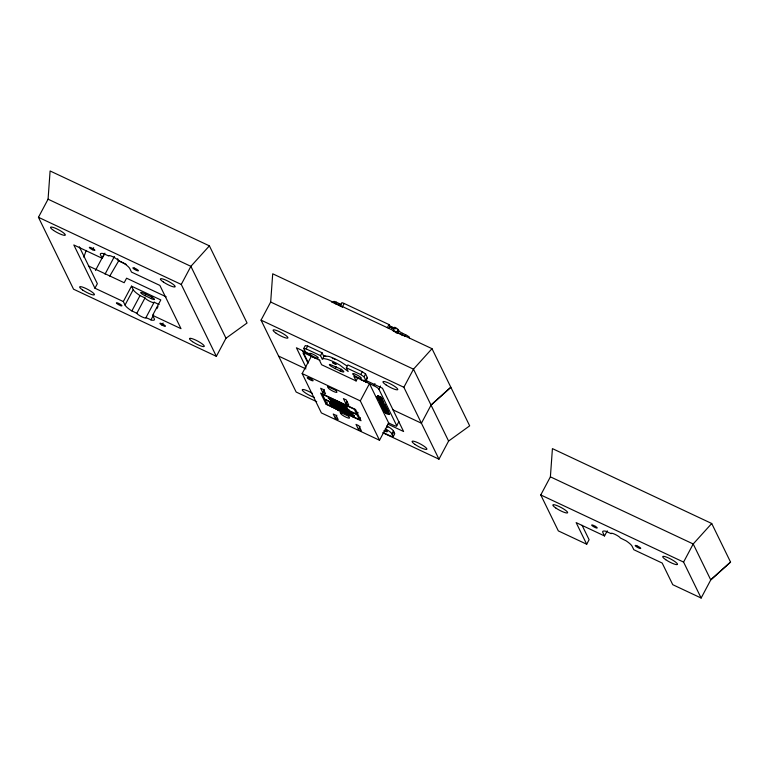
<?xml version="1.0" encoding="UTF-8"?>
<svg xmlns="http://www.w3.org/2000/svg" width="769" height="769" viewBox="0 0 769 769"><rect width="100%" height="100%" fill="white"/><g stroke="black" fill="none" stroke-linecap="round" stroke-linejoin="round"><path stroke-width="1.15" d="M332.621 403.898L332.179 404.465L332.621 403.86L331.237 403.1C330.487 404.725 333.938 404.667 330.93 403.667M379.963 400.995L378.733 400.313L383.558 403.004L382.106 401.678L379.54 400.918L379.915 400.293L382.856 401.649L382.366 400.889L378.069 398.967L381.28 401.139M382.702 406.801C381.213 404.398 386.086 409.694 386.615 407.983L384.952 406.243L384.961 407.464C386.999 405.436 380.434 404.792 382.77 404.734L382.058 404.369L381.751 404.946L382.472 405.311M48.072 199.2L50.1 170.968L209.399 245.859L247.06 323.009L225.99 338.235L216.358 356.335L73.545 289.192L38.45 217.3L48.072 199.2L190.885 266.334L225.99 338.235M316.713 401.687L296.152 392.027L261.056 320.135L270.678 302.025L272.707 273.793L432.005 348.684L469.667 425.843L448.596 441.06L438.964 459.17L382.702 432.716M582.066 525.294L589.102 539.713L586.699 544.231L558.323 530.889L540.77 494.948L550.393 476.838L552.421 448.615L711.719 523.497L730.55 562.081L710.758 579.932L701.136 598.032L672.75 584.69L662.196 563.062L633.819 549.72L632.099 546.221A16.707 3.163 28 0 0 626.197 540.895L620.323 537.973A5.22 0.99 28 0 0 615.027 534.359A5.22 0.99 28 0 0 611.163 533.667L605.482 531.158A16.707 3.163 28 0 0 602.809 532.446L604.521 535.955L607.25 530.821M390.277 327.296L390.46 326.546L391.69 327.056M337.802 405.446L337.61 404.456L334.775 403.389L337.802 405.446L335.226 404.158L335.649 403.725M339.59 403.735C336.553 402.11 340.763 405.974 342.388 405.638C342.224 404.994 337.716 402.533 340.725 403.389M83.811 257.173L86.157 250.483M322.836 358.402L324.114 355.845L329.151 356.489A14.726 2.788 28 0 1 341.273 362.189L346.598 365.717M92.549 249.733L93.645 247.685M95.471 270.438L104.305 253.828M123.319 301.554L131.499 286.164L160.798 299.939L152.608 315.328L154.329 318.837A16.707 3.163 28 0 1 151.647 320.125L145.966 317.607A5.22 0.99 28 0 1 142.102 316.924A5.22 0.99 28 0 1 136.815 313.31L130.932 310.388A16.707 3.163 28 0 1 125.03 305.062L123.319 301.554L94.933 288.212L73.824 244.965L102.2 258.307L104.93 253.174M94.933 288.212L97.346 283.694L79.322 246.762M105.045 274.149L114.427 256.49M125.03 305.062L133.21 289.673L131.499 286.164M131.855 310.974L140.035 295.584L139.112 294.998A16.707 3.163 28 0 1 133.21 289.673M144.937 295.642A4.172 0.788 28 0 1 140.708 292.749A4.172 0.788 28 0 1 143.803 293.306L150.205 296.315A4.172 0.788 28 0 1 154.444 299.208A4.172 0.788 28 0 1 151.349 298.651L144.937 295.642L145.899 293.825M136.815 313.31L144.995 297.92L140.035 295.584M151.349 298.651L152.31 296.844M145.966 317.607L154.146 302.217L159.106 304.553M150.926 319.942L153.656 314.809M156.924 308.657L158.02 306.61M216.358 356.335L181.263 284.443L190.885 266.334L209.399 245.859M162.019 325.076L163.105 323.028M315.069 358.094A9.882 1.865 28 0 1 305.12 351.26L303.736 348.472L305.264 345.598L307.677 346.021L322.048 352.779L323.855 356.48M308.033 363.295L303.303 353.615L304.418 351.529M303.736 348.472L306.149 348.895L307.677 346.021M335.342 303.87L336.255 302.15L339.35 303.601A4.287 0.807 28 0 0 340.984 304.226M379.521 440.252L360.305 400.889L369.476 383.644L388.691 423.008L379.521 440.252L321.384 412.915L302.169 373.561L311.339 356.316M338.427 305.331L339.35 303.601M340.331 305.649L341.705 303.063A3.364 0.634 28 0 1 344.185 303.486L389.008 324.566L389.931 326.441L394.67 328.671M344.185 303.495L342.349 306.946L334.179 303.101A4.999 0.942 28 0 0 333.611 302.842M361.036 379.703A6.585 1.25 28 0 0 365.861 380.54L367.409 377.675L365.592 373.965L362.276 371.687L347.905 364.929L346.377 367.803L348.184 371.514L339.744 365.064A14.726 2.788 28 0 0 327.623 359.363L323.605 358.508L322.326 359.354L320.519 355.653L322.048 352.779M342.032 370.024A4.893 0.923 28 0 0 338.773 368.188L329.843 364.41A4.999 0.942 28 0 0 330.843 366.179L335.111 368.562L336.13 366.65M322.692 392.421L320.663 388.258L323.538 389.604L325.566 393.776L322.692 392.421L324.258 389.47M335.111 368.562L340.225 370.985L341.244 369.062M331.718 399.207L331.968 400.909L328.334 398.044L328.642 397.477L333.188 399.899L332.881 400.476L331.41 399.784L331.718 399.207L333.188 399.899M328.517 398.419L328.642 397.477M326.152 404.331L320.663 393.084L355.538 409.483L361.026 420.72L326.152 404.331L327.171 402.408M329.978 399.111L330.286 398.534M331.824 404.292L331.516 404.869L330.074 404.186L329.641 402.11L334.063 404.6L333.4 404.504M330.526 400.236L330.833 399.659M330.632 401.322L330.516 402.264L330.632 401.322L332.102 402.014L331.554 400.88L331.795 402.581M330.074 404.186L329.641 402.11M332.881 400.476L333.006 399.524M331.074 403.975L331.237 403.1M338.004 403.744L334.082 401.908L333.65 399.832L337.504 401.639L337.447 402.994C328.526 399.351 345.742 406.839 334.948 401.399L335.246 400.832L337.658 401.966L337.447 402.994M332.987 401.553L333.237 403.264L332.987 401.553L331.554 400.88M332.112 404.254L332.419 403.687M332.948 406.397L331.487 405.705L331.179 406.282L335.726 408.704C336.303 406.215 336.832 411.675 340.1 410.761L339.667 408.685L335.101 406.551L334.371 405.052L334.678 404.484L338.523 406.292L338.466 407.647L336.236 406.599L339.023 408.397L339.61 407.57L343.089 409.473L342.907 408.464L339.494 407.061M331.362 406.647L331.487 405.705M332.641 406.964L332.4 405.263L334.64 406.34L334.948 405.763L333.525 404.629M337.293 402.696L335.063 401.639L335.246 400.832M335.351 402.245L335.659 401.668M335.005 403.379L334.88 404.321L335.005 403.379L333.535 402.687M334.39 407.07L334.082 407.647L333.833 405.936L334.39 407.07L338.802 409.185C338.35 410.992 333.064 406.042 338.235 409.214L338.543 408.637M337.504 401.639L337.351 402.533M335.101 406.551L334.678 404.484M335.966 406.051L336.274 405.474L338.687 406.609L338.379 407.186L335.966 406.051L344.743 411.367M335.918 407.176L335.611 407.753L335.745 406.839M336.082 406.292L336.274 405.474M337.831 403.408C349.789 406.753 334.659 400.255 339.61 403.254M335.851 407.762L335.726 408.704M336.38 406.888L336.534 406.022M336.245 408.945L336.553 408.368M338.523 406.292L338.379 407.186M335.226 404.158L338.475 405.984L339.119 406.08L336.159 404.052L339.004 405.484C340.225 404.071 333.833 401.879 335.668 403.437M339.59 404.657C346.098 407.128 339.139 407.897 339.59 404.657L343.512 406.503L343.935 408.579L343.205 407.08L337.899 404.369M338.773 405.407L339.754 405.003M342.224 407.349C344.06 407.022 338.889 407.512 340.148 405.417L342.388 406.465M338.86 408.06L339.158 407.483L336.678 406.32M338.379 409.521L338.687 408.945M340.398 406.195L340.09 406.772L340.148 405.417M340.1 410.761L339.667 408.685M346.04 407.532L342.589 405.032L342.714 404.09L347.079 406.147L346.954 407.089L345.492 406.397L346.04 407.532L345.8 405.821L347.261 406.513M335.274 418.192L333.246 414.03L336.12 415.375L338.149 419.547L335.274 418.192L336.841 415.241M342.589 405.032L342.714 404.09M341.936 406.743L342.243 406.167M319.375 360.113L321.634 364.746L356.114 380.953L357.643 378.079M340.763 410.742L343.349 412.001L340.321 409.973L343.541 411.261L344.55 412.078L341.686 410.675L344.656 412.588L341.244 411.184L341.071 410.175M343.089 409.473L341.744 408.868L341.753 408.041M343.205 407.08L343.512 406.503M344.051 405.724L344.358 405.148L342.897 404.456M365.881 380.549L364.073 376.839L360.748 374.561L362.276 371.687M345.906 403.696L343.426 398.602L346.3 399.957L348.78 405.052L345.906 403.696L346.954 401.726M342.109 411.357L342.407 410.781M344.608 406.849L344.358 405.148M346.896 413.232L349.789 414.597L349.482 415.173L349.049 413.097L344.483 410.963L344.06 408.887C347.319 407.974 347.848 413.434 348.424 410.944L352.798 413.001L352.673 413.943L351.202 413.251L351.76 414.385L352.058 413.809M387.345 327.709L389.008 324.566M343.195 411.463L343.493 410.886L342.561 410.252M344.897 408.31L344.589 408.887L344.714 407.935L349.261 410.367L348.953 410.934L349.078 409.992L345.627 407.503L345.867 409.204L346.175 408.627M344.483 410.963L344.06 408.887M346.954 407.089L347.079 406.147M347.848 412.059C342.503 408.916 348.347 413.885 348.713 412.232L345.348 410.463L345.656 409.887L348.069 411.021M388.816 328.536L389.931 326.441M348.194 413.597L344.993 412.165L345.137 411.252M343.849 411.809L345.3 411.588M347.617 409.3L347.309 409.877L347.059 408.176M364.073 376.839L365.592 373.965M390.402 327.373L390.45 326.594M345.377 412.578L345.685 412.001L347.924 413.049L347.617 413.626L345.377 412.578L347.886 414.174M345.839 412.309L345.627 413.357L349.482 415.173M347.905 410.704L347.761 411.598L345.348 410.463M391.671 328.219L391.979 327.642L392.277 328.257M389.595 325.864L392.988 327.431L392.68 328.007L389.7 326.614M350.626 413.136L350.318 413.712L348.299 411.886L348.424 410.944M348.242 412.472L348.549 411.896L346.069 410.733M347.771 413.933L348.069 413.357M393.815 328.844L394.949 328.373M366.717 382.347L365.669 381.857L366.784 379.742M349.77 412.578L350.078 412.001L348.607 411.319M349.203 413.885L352.635 415.962L352.644 414.779L354.086 415.462L354.509 417.538C349.789 415.539 351.366 415.712 349.203 413.885L349.511 413.309L351.76 414.385M350.827 414.645L351.135 414.078L352.942 415.395L352.644 414.779M352.673 413.943L352.798 413.001M352.289 416.26L351.539 415.75L352.471 415.385M351.731 415.962L351.981 415.183M396.266 333.015L398.102 329.574A3.364 0.634 28 0 0 394.699 327.238L392.863 330.689L400.015 334.054M397.189 333.102L398.563 330.516L398.102 329.574M354.509 417.538L354.086 415.462M356.72 414.183L354.317 409.262L322.346 394.228L324.749 399.149L356.72 414.183L357.739 412.271M360.363 417.654L359.344 419.576L356.951 414.654L357.96 412.732M388.691 423.008L393.046 425.055A4.999 0.942 28 0 0 396.708 425.69L378.877 389.143A4.999 0.942 28 0 0 373.83 385.692L374.945 383.606M401.639 335.044L402.552 333.323A4.287 0.807 28 0 1 398.573 330.526M404.725 336.495L405.648 334.775L402.552 333.323M378.877 389.143L380.54 386.019M358.489 429.467L356.009 424.373L358.883 425.728L361.363 430.823L358.489 429.467L360.055 426.507M377.041 396.919L377.348 396.343L382.001 398.534L381.924 399.572L380.04 398.688L382.395 400.543L382.472 399.505L377.041 396.919L379.146 398.659L377.512 397.89L377.819 397.323L377.742 398.361L382.395 400.543M379.088 397.708L379.165 396.65L379.088 397.708L378.213 397.294L378.021 395.708L380.78 397.429L380.472 398.006L378.473 396.641L378.781 396.064M377.271 397.39L377.348 396.343M378.213 397.294L378.021 395.708M380.472 398.006L380.492 396.842L381.905 398.342L381.597 398.919L378.857 397.227M380.29 399.198L380.588 398.621M381.376 397.256L381.597 398.919M379.588 400.966L379.886 400.399M380.761 398.525L381.068 397.948M379.665 401.043L379.973 400.466M383.26 404.379L379.751 402.475L379.828 401.428L385 404.677L384.692 405.244L380.078 403.148L380.386 402.572L383.568 403.802L383.26 404.379L380.078 403.148M379.751 402.475L379.828 401.428M382.001 398.534L381.924 399.572M380.319 403.629L380.626 403.052M382.164 400.082L382.472 399.505M380.395 403.792L380.703 403.216L381.184 404.206L383.75 405.513L383.443 406.08L380.876 404.773L380.395 403.792L381.751 404.946M380.876 404.773L381.184 404.206M384.817 408.128L384.51 408.704C381.155 406.292 379.905 403.494 384.961 407.464M381.953 407.099L382.26 406.532M382.952 406.638L383.25 406.061L382.529 405.619M383.443 406.08L383.298 404.859M383.049 407.003L383.356 406.426M384.692 405.244L384.75 404.167M384.952 406.243L385.269 406.888L384.067 406.09L384.375 405.523L385.74 406.109L382.875 404.244M387.422 410.857L388.23 411.29L388.153 412.338L382.981 409.079L383.289 408.502L387.663 410.127L387.595 411.194L386.865 410.906L388.095 412.136L387.249 412.617C391.738 414.856 384.269 410.05 384.933 411.463L383.577 410.31L383.885 409.733L385.951 411.252M384.413 406.58L384.721 406.003M383.222 409.589L383.289 408.502M384.308 409.906L384.615 409.329L386.211 409.954L386.067 410.857L384.308 409.906L386.288 410.838M386.307 408.56L386 406.734M384.606 410.79L384.913 410.213M387.009 413.828L384.452 412.222L384.587 411.309L389.527 413.953L389.22 414.529L386.125 413.068L387.009 413.828L387.316 413.251M384.452 412.222L384.587 411.309M384.933 411.463L385.24 410.886M386.817 408.406L386.72 409.406L386.817 408.406L382.087 406.186M385.903 410.531L386.211 409.954M385.951 413.328L386.423 412.492M386.624 412.607L386.913 411.751L386.624 412.607L384.058 411.3L383.577 410.31M387.115 411.434L387.663 410.127M388.153 412.338L388.23 411.29M387.595 413.107L387.557 412.04M389.22 414.529L389.316 413.53M438.964 459.17L403.869 387.278L413.491 369.168L432.005 348.684M383.635 432.793L390.815 436.167L393.238 436.59L391.882 433.812L393.411 430.938A9.882 1.865 28 0 0 386.836 425.872M396.727 425.699L398.948 421.518M392.334 434.735L393.863 431.861M393.238 436.59L394.766 433.716L393.411 430.938M701.136 598.032L683.583 562.091L693.205 543.981L711.719 523.497M109.756 276.1L118.676 260.845L117.628 258.701M431.005 405.032L450.836 387.268L431.044 405.119L421.422 423.219L393.036 409.877M730.55 562.081L710.719 579.845L693.205 543.981L550.393 476.838M350.404 414.472L351.058 414.568M381.703 404.84L381.895 405.532M398.755 331.112L397.977 329.901M339.562 403.552L342.061 404.83M378.761 398.409L378.646 398.928M382.702 401.014L383.231 401.014L381.049 399.39M383.356 402.389L383.894 402.379L382.414 401.101M379.588 399.813L378.934 399.544L381.962 400.87M398.419 331.055L397.938 330.901M381.943 404.888L385.269 406.888M332.477 403.888L331.381 403.398M351.673 415.76L352.923 416.558M382.808 403.86L385 404.677M382.981 409.079L387.355 410.704M387.903 412.53L388.912 412.713L386.855 411.079M387.893 410.617L387.163 410.329L387.595 411.194M341.609 404.734L342.82 405.023L341.84 404.158M342.638 409.387L343.839 409.675L341.446 408.041M341.83 409.685L340.619 409.396L340.927 409.819M342.33 409.964C346.185 411.213 337.822 406.714 341.744 408.868M384.067 406.09C385.846 406.638 381.943 404.629 383.423 405.801M387.249 412.617C389.037 413.155 385.048 411.117 386.605 412.319M379.396 398.63L380.453 399.101M381.799 401.745L382.558 402.091M338.283 403.494L341.138 404.898L338.168 402.898M337.956 404.302L339.312 404.917M395.41 328.565L396.073 328.863M342.051 408.291L343.387 408.906M381.068 400.332L381.587 400.572M270.678 302.025L413.491 369.168L448.596 441.06M261.056 320.135L403.869 387.278M38.45 217.3L181.263 284.443M306.149 348.895L320.519 355.653M346.377 367.803L360.748 374.561M118.676 260.845L126.251 264.401M309.042 353.721L296.421 347.79L305.975 367.361M365.659 380.347L382.481 388.249L403.6 431.505L387.826 424.094M363.948 380.184L366.909 381.578M363.276 380.376L366.246 381.77M319.942 360.353L306.975 354.259A4.999 0.942 28 0 0 303.322 353.625M373.83 385.692L353.855 376.32L356.114 380.953M166.239 296.844L126.587 278.195L124.174 282.723L88.454 265.93M377.714 396.285L379.396 397.131M380.184 397.419L381.905 398.342M278.599 356.076L305.927 368.928M384.644 406.811L385.702 407.31M384.961 407.858L387.028 408.829M381.78 406.763L386.509 408.983M386.72 409.406L383.616 407.945L384.51 408.704M384.289 411.876L389.018 414.107M302.169 373.561L360.305 400.889M540.77 494.948L683.583 562.091M335.361 401.062L337.601 402.12M152.608 315.328L180.994 328.671L159.875 285.424L131.499 272.082L129.788 268.573A16.707 3.163 28 0 0 123.876 263.248L118.003 260.326A5.22 0.99 28 0 0 112.707 256.711A5.22 0.99 28 0 0 108.842 256.029L103.161 253.51A16.707 3.163 28 0 0 100.489 254.799L102.2 258.307M328.334 398.044L332.698 400.101M333.342 400.409L337.754 402.427M342.407 404.667L346.771 406.714M344.906 406.282L346.348 406.955M331.247 401.456L332.679 402.129M345.319 408.07L346.761 408.752M341.042 406.253L342.647 407.012M330.814 401.687L335.188 403.744M339.84 405.984L344.243 408.003M356.951 414.654L324.97 399.62L327.373 404.542L359.344 419.576M336.389 405.715L338.62 406.763L338.466 407.647M329.334 402.687C334.034 404.696 332.573 404.561 334.64 406.34M334.371 405.052L338.773 407.07M343.753 409.464L352.49 413.578M334.948 405.763L333.323 405.003L333.025 405.58L331.218 404.263L331.516 404.869M332.093 405.84L333.535 406.513M335.447 407.416L339.36 409.262M344.829 411.828L348.751 413.674M352.337 415.356L353.778 416.039M331.67 406.08L336.034 408.128M338.475 409.281L340.398 410.185M604.521 535.955L576.144 522.612L586.699 544.231M380.713 399.544L381.261 399.803M380.126 399.563L380.876 399.918M340.446 404.196L341.003 404.465M341.474 408.839L342.022 409.108M351.827 415.548L352.423 415.837M365.669 381.857L366.746 382.414M340.686 404.081L341.234 404.148M341.705 408.733L342.455 409.012L341.974 408.627M352.596 415.683L352.039 415.395M387.182 411.55L387.816 411.896M391.229 327.075L390.7 326.806M385.221 411.155L386.932 412.03M386.615 407.983L384.836 406.936M381.203 401.466L380.242 400.947M340.427 403.398L339.821 403.043M343.435 410.954L342.205 410.281M380.934 402.379L383.568 403.802M379.521 402.004L384.442 404.744M383.529 409.012L388.46 411.761M331.843 403.84L332.333 404.186M382.529 401.456L383.049 401.841M338.004 404.677L339.004 405.484M350.933 414.443L350.414 414.068M386.98 426.766L387.836 427.381M385.452 429.64L386.307 430.256A4.999 0.942 28 0 1 386.672 431.726L385.932 431.563A4.883 0.923 28 0 1 383.904 430.775M381.011 400.995C384.538 401.995 377.252 398.525 379.569 400.495M409.223 337.226L409.512 337.822M392.988 327.431L393.718 328.93M380.492 396.842L380.78 397.429M333.948 302.294L333.65 301.688A3.547 0.673 28 0 1 336.255 302.15M348.299 411.886L345.656 409.887M347.924 413.049L347.617 413.626M333.65 399.832L334.38 401.331M331.41 399.784L331.968 400.909M302.352 350.481L307.879 361.805M154.146 302.217A5.22 0.99 28 0 1 150.282 301.535A5.22 0.99 28 0 1 144.995 297.92M367.39 377.666A6.585 1.25 28 0 1 366.361 378.185M385.307 428.746A9.882 1.865 28 0 1 391.854 433.803M340.225 370.985A4.893 0.923 28 0 0 343.051 371.985A4.999 0.942 28 0 0 342.003 369.985M405.648 334.765A3.547 0.673 28 0 1 409.214 337.216M331.67 302.14A4.999 0.942 28 0 1 333.073 302.621M401.034 334.525A4.999 0.942 28 0 1 401.61 334.813M402.754 335.419A4.999 0.942 28 0 1 403.312 335.745M340.206 306.216A3.364 0.634 28 0 1 341.263 306.485M341.965 306.764A3.364 0.634 28 0 1 342.349 306.937M394.026 331.295A3.384 0.634 28 0 1 394.747 331.727M395.641 332.362A3.384 0.634 28 0 1 395.862 332.554M323.912 356.21A16.707 3.163 28 0 1 325.768 356.345M332.285 358.45A5.22 0.99 28 0 1 333.121 358.671M334.15 359.036A5.22 0.99 28 0 1 335.313 359.546M314.29 397.381A8.353 1.576 28 0 1 302.313 390.191A8.353 1.576 28 0 1 312.31 393.334M332.593 362.66L336.111 364.496L332.65 362.603M382.751 402.418L381.184 401.629L382.751 402.418M353.644 373.638L353.048 373.571A4.999 0.942 28 0 0 354.288 375.455L355.259 376.089A4.883 0.923 28 0 0 360.421 378.415L361.017 378.483A4.999 0.942 28 0 0 359.777 376.608L358.806 375.964A4.883 0.923 28 0 0 353.663 373.686M311.041 353.509L310.301 353.336A4.999 0.942 28 0 0 310.666 354.807L311.522 355.422A4.883 0.923 28 0 0 316.828 358.027L317.568 358.2A4.999 0.942 28 0 0 317.203 356.729L316.347 356.105A4.883 0.923 28 0 0 311.041 353.5M134.508 268.131L133.893 267.91A3.134 0.596 28 0 0 134.412 269.294A3.134 0.596 28 0 0 138.41 270.736A3.134 0.596 28 0 0 134.508 268.131M120.925 305.726L120.3 305.504A3.134 0.596 28 0 1 116.398 302.899A3.134 0.596 28 0 1 120.406 304.341A3.134 0.596 28 0 1 120.925 305.726M636.828 545.779L636.213 545.557A3.134 0.596 28 0 0 636.732 546.942A3.134 0.596 28 0 0 640.731 548.384A3.134 0.596 28 0 0 636.828 545.779M336.188 390.565L327.565 386.509L328.248 387.893A4.989 0.942 28 0 0 329.988 389.47A4.883 0.923 28 0 0 336.082 392.344A4.989 0.942 28 0 0 336.86 391.95L336.188 390.565M348.77 416.337L340.148 412.28L340.821 413.664A4.989 0.942 28 0 0 342.561 415.241A4.883 0.923 28 0 0 348.665 418.115A4.989 0.942 28 0 0 349.443 417.721L348.77 416.337M595.446 526.39L594.745 525.986A3.134 0.596 28 0 0 591.813 525.381A3.134 0.596 28 0 0 596.369 527.967A3.134 0.596 28 0 0 595.446 526.39M93.126 248.743L92.424 248.349A3.134 0.596 28 0 0 89.492 247.743A3.134 0.596 28 0 0 94.049 250.319A3.134 0.596 28 0 0 93.126 248.743M162.394 325.287L161.682 324.893A3.134 0.596 28 0 1 160.759 323.316A3.134 0.596 28 0 1 165.316 325.893A3.134 0.596 28 0 1 162.394 325.287M309.465 379.511L309.176 379.338A3.336 0.634 28 0 1 308.215 377.656A3.336 0.634 28 0 1 313.06 380.472A3.336 0.634 28 0 1 309.474 379.502M53.551 230.402A8.353 1.576 28 0 0 65.298 235.112A8.353 1.576 28 0 0 54.926 228.037A8.353 1.576 28 0 0 53.551 230.402M163.412 282.05A8.353 1.576 28 0 0 175.149 286.76A8.353 1.576 28 0 0 164.787 279.685A8.353 1.576 28 0 0 163.412 282.05M192.519 341.667A8.353 1.576 28 0 0 204.256 346.386A8.353 1.576 28 0 0 193.894 339.302A8.353 1.576 28 0 0 192.519 341.667M82.658 290.019A8.353 1.576 28 0 0 94.404 294.738A8.353 1.576 28 0 0 84.032 287.654A8.353 1.576 28 0 0 82.658 290.019M386.009 384.885A8.353 1.576 28 0 0 397.756 389.595A8.353 1.576 28 0 0 387.384 382.51A8.353 1.576 28 0 0 386.009 384.885M276.158 333.237A8.353 1.576 28 0 0 287.894 337.947A8.353 1.576 28 0 0 277.532 330.862A8.353 1.576 28 0 0 276.158 333.237M415.116 444.501A8.353 1.576 28 0 0 426.862 449.211A8.353 1.576 28 0 0 416.49 442.137A8.353 1.576 28 0 0 415.116 444.501M665.733 559.697A8.353 1.576 28 0 0 677.47 564.408A8.353 1.576 28 0 0 667.098 557.333A8.353 1.576 28 0 0 665.733 559.697M555.872 508.049A8.353 1.576 28 0 0 567.618 512.76A8.353 1.576 28 0 0 557.246 505.685A8.353 1.576 28 0 0 555.872 508.049"/></g></svg>
